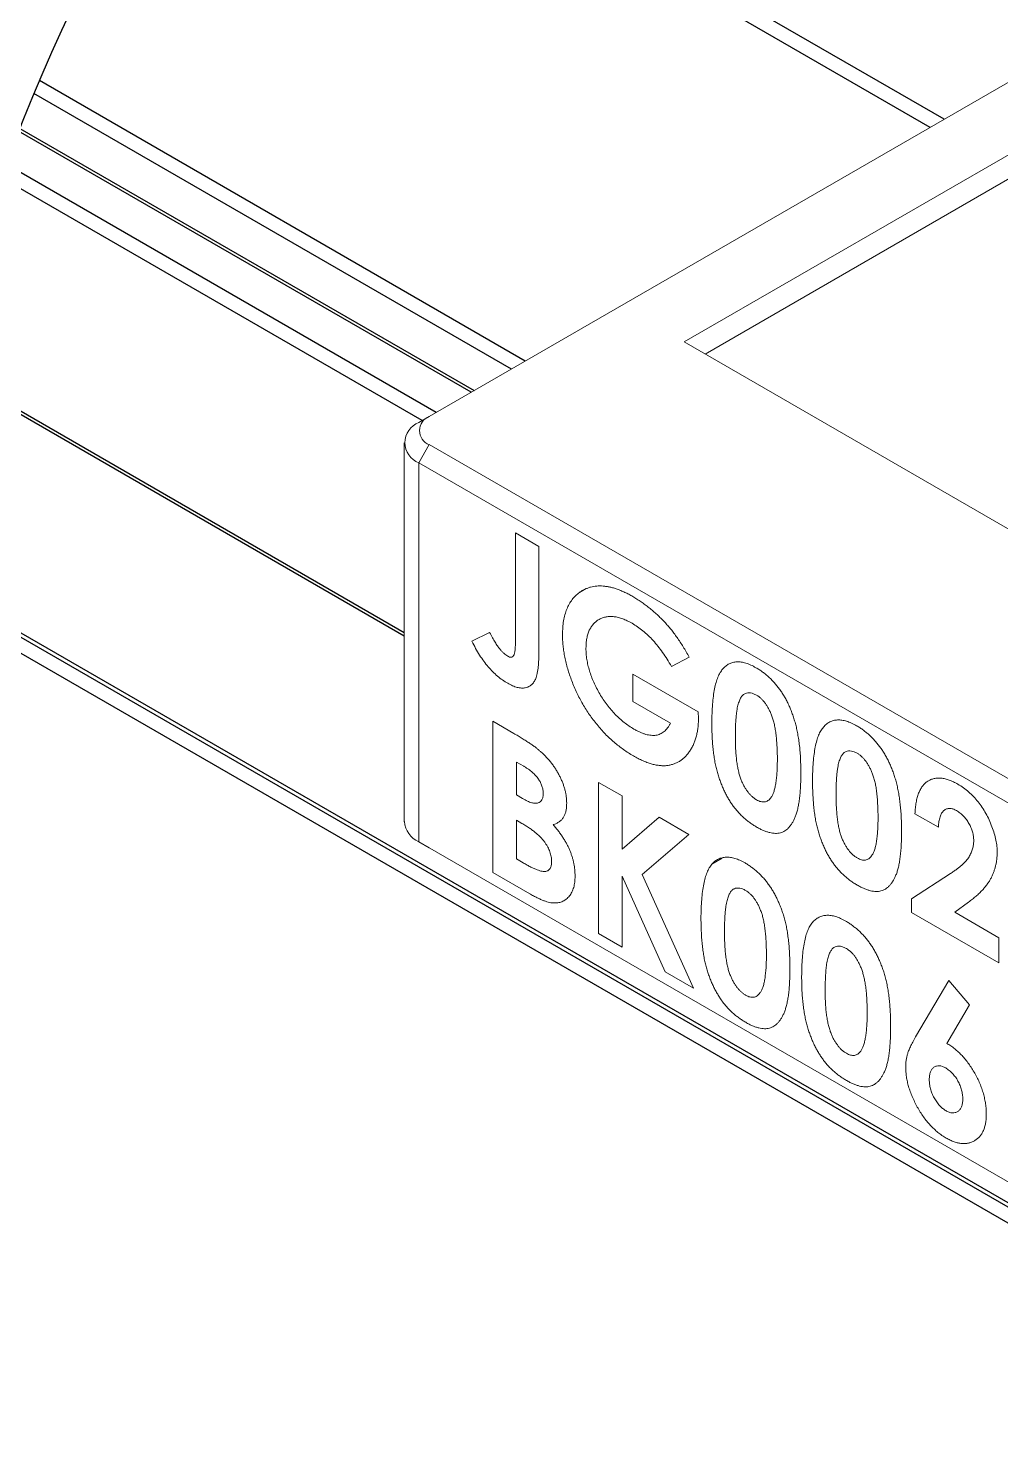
# Model space of a CAD drawing. Extents: x -0.1 to 11.3, y -13.9 to 0.
# Drawn here: x 0.984 to 1.969, y -3.59 to -2.172 of the extents above; entities that cross this region are included whole.
import ezdxf

# ---------------------------------------------------------------- set-up
doc = ezdxf.new("R2010")
doc.units = 0
doc.header["$LTSCALE"] = 0.5
doc.header["$MEASUREMENT"] = 0
doc.layers.add('Dimension', color=10, linetype='CONTINUOUS')
doc.layers.add('Housing', color=150, linetype='CONTINUOUS')
doc.layers.add('Jig', color=41, linetype='CONTINUOUS', lineweight=13)

msp = doc.modelspace()

# ---------------------------------------------------------------- linework, layer by layer
at = {"layer": 'Dimension', "transparency": 16777216}
msp.add_open_spline([(2.8616, -0.3576), (0.691, -1.8341), (0.878, -3.2518), (1.065, -4.6696), (0.4687, -5.2892), (0.4373, -5.3219), (0.4039, -5.3545), (0.3687, -5.3873), (0.2889, -5.4614), (0.1995, -5.5356), (0.1005, -5.6099)], degree=3, knots=[0, 0, 0, 0, 1, 1.766137, 1.766137, 1.766137, 1.806549, 1.806549, 1.806549, 1.898148, 1.898148, 1.898148, 1.898148], dxfattribs=at)
at = {"layer": 'Housing', "linetype": 'Continuous', "lineweight": 25, "transparency": 16777216}
for p, q in [((1.9117, -2.264), (1.2008, -1.8537)), ((1.8975, -2.2722), (1.1928, -1.8654)), ((1.4874, -2.5088), (0.9953, -2.2248)), ((1.4733, -2.517), (0.9897, -2.2379)), ((1.4326, -2.5405), (0.9743, -2.276)), ((0.9754, -2.2733), (1.4355, -2.5388)), ((1.3972, -2.5609), (0.9616, -2.3095)), ((1.3831, -2.5691), (0.9567, -2.323)), ((1.3649, -2.7874), (0.8995, -2.5188)), ((1.3649, -2.784), (0.9002, -2.5158)), ((2.2971, -3.5466), (0.8665, -2.7209)), ((2.2935, -3.5486), (0.8661, -2.7248)), ((2.2864, -3.5608), (0.8647, -2.7403))]:
    msp.add_line(p, q, dxfattribs=at)
at = {"layer": 'Jig', "linetype": 'Continuous', "transparency": 16777216}
for p, q in [((1.3902, -2.565), (3.6529, -1.259)), ((3.5221, -1.408), (1.6483, -2.4895)), ((1.6695, -2.5017), (3.5221, -1.4325)), ((1.6483, -2.4895), (2.4597, -2.9578)), ((1.3796, -2.5711), (1.3902, -2.565)), ((1.3649, -2.9753), (1.3649, -2.5915)), ((1.3902, -2.5935), (1.3796, -2.6119)), ((2.2405, -3.0843), (1.3902, -2.5935)), ((1.3796, -2.6119), (2.2299, -3.1027)), ((1.3796, -2.9957), (1.3796, -2.6119)), ((2.2299, -3.4865), (1.3796, -2.9957)), ((1.3796, -2.9957), (1.3902, -3.0019))]:
    msp.add_line(p, q, dxfattribs=at)
at = {"layer": 'Jig', "transparency": 16777216}
for p, q in [((1.4775, -2.6827), (1.5013, -2.6965)), ((1.4775, -2.7908), (1.4775, -2.6827)), ((1.5013, -2.6965), (1.5013, -2.7981)), ((1.549, -2.7393), (1.5425, -2.7431)), ((1.4333, -2.7926), (1.4513, -2.7837)), ((1.6534, -2.8086), (1.6354, -2.8181)), ((1.5965, -2.826), (1.6626, -2.8642)), ((1.5965, -2.8535), (1.5965, -2.826)), ((1.6346, -2.8754), (1.5965, -2.8535)), ((1.6626, -2.8642), (1.6628, -2.8708)), ((1.4546, -2.8736), (1.4758, -2.8859)), ((1.4546, -3.0268), (1.4546, -2.8736)), ((1.4784, -2.9149), (1.4784, -2.9482)), ((1.4858, -2.9192), (1.4784, -2.9149)), ((1.5617, -2.9355), (1.5855, -2.9492)), ((1.5617, -3.0886), (1.5617, -2.9355)), ((1.4784, -2.9482), (1.4847, -2.9519)), ((1.5855, -2.9492), (1.5855, -3.0031)), ((1.4784, -2.9738), (1.4784, -3.013)), ((1.4841, -2.977), (1.4784, -2.9738)), ((1.5855, -3.0031), (1.6231, -2.9709)), ((1.6231, -2.9709), (1.6531, -2.9882)), ((1.9059, -2.981), (1.8821, -2.9673)), ((1.6531, -2.9882), (1.6059, -3.0287)), ((1.4784, -3.013), (1.4852, -3.017)), ((1.6869, -3.0123), (1.6762, -3.0185)), ((1.4919, -3.0483), (1.4546, -3.0268)), ((1.5855, -3.0305), (1.5855, -3.1023)), ((1.629, -3.1275), (1.5855, -3.0305)), ((1.6059, -3.0287), (1.6577, -3.144)), ((1.8787, -3.0534), (1.9179, -3.0279)), ((1.8787, -3.0674), (1.8787, -3.0534)), ((1.9363, -3.0568), (1.9224, -3.0671)), ((1.9671, -3.1184), (1.8787, -3.0674)), ((1.9224, -3.0671), (1.9671, -3.0929)), ((1.5855, -3.1023), (1.5617, -3.0886)), ((1.9671, -3.0929), (1.9671, -3.1184)), ((1.6577, -3.144), (1.629, -3.1275)), ((1.8827, -3.1933), (1.9164, -3.1363)), ((1.9164, -3.1363), (1.9374, -3.1607)), ((1.9374, -3.1607), (1.9143, -3.1999))]:
    msp.add_line(p, q, dxfattribs=at)
at = {"layer": 'Jig', "linetype": 'Continuous', "transparency": 16777216}
for centre, radius, start, end in [((1.3956, -2.5793), 0.0153, 110.7714, 249.2286), ((1.3873, -2.5915), 0.0218, 110.7714, 249.2286), ((1.39, -2.9728), 0.0251, 185.699, 245.6346)]:
    msp.add_arc(centre, radius, start, end, dxfattribs=at)
at = {"layer": 'Jig', "transparency": 16777216}
for points, knots in [([(1.5425, -2.7431), (1.5434, -2.7425), (1.5451, -2.7413), (1.5478, -2.7399), (1.5507, -2.7387), (1.5536, -2.7377), (1.5566, -2.7371), (1.5597, -2.7367), (1.5629, -2.7365), (1.5662, -2.7367), (1.5697, -2.7371), (1.5732, -2.7377), (1.5768, -2.7386), (1.5805, -2.7399), (1.5843, -2.7413), (1.5882, -2.7431), (1.5922, -2.745), (1.5949, -2.7465), (1.5962, -2.7473)], [0, 0, 0, 0, 0.063787, 0.126616, 0.188343, 0.249479, 0.309864, 0.370656, 0.430675, 0.491278, 0.551874, 0.613065, 0.675167, 0.737705, 0.801473, 0.866116, 0.93226, 1, 1, 1, 1]), ([(1.5251, -2.786), (1.5252, -2.7835), (1.5253, -2.7786), (1.5261, -2.7719), (1.5275, -2.7656), (1.5294, -2.76), (1.5318, -2.7549), (1.5348, -2.7503), (1.5384, -2.7463), (1.5411, -2.7442), (1.5425, -2.7431)], [0, 0, 0, 0, 0.129256, 0.255242, 0.378902, 0.501424, 0.623259, 0.746437, 0.87137, 1, 1, 1, 1]), ([(1.5962, -2.7473), (1.5976, -2.7482), (1.6005, -2.7498), (1.6047, -2.7526), (1.6089, -2.7556), (1.6129, -2.7587), (1.617, -2.7621), (1.6209, -2.7656), (1.6248, -2.7693), (1.6273, -2.7719), (1.6286, -2.7732)], [0, 0, 0, 0, 0.1289757, 0.2566143, 0.3823749, 0.5074502, 0.6312318, 0.7542207, 0.8773008, 1, 1, 1, 1]), ([(1.5956, -2.7744), (1.5939, -2.7735), (1.5907, -2.7718), (1.5861, -2.7698), (1.5816, -2.7684), (1.5773, -2.7676), (1.5732, -2.7674), (1.5694, -2.7678), (1.5657, -2.7688), (1.5623, -2.7703), (1.5591, -2.7724), (1.5564, -2.775), (1.5541, -2.778), (1.5522, -2.7814), (1.5507, -2.7853), (1.5497, -2.7897), (1.549, -2.7945), (1.549, -2.7979), (1.5489, -2.7997)], [0, 0, 0, 0, 0.067188, 0.131929, 0.195189, 0.257128, 0.318843, 0.380493, 0.443219, 0.507125, 0.570712, 0.632482, 0.693253, 0.753131, 0.813458, 0.873863, 0.93611, 1, 1, 1, 1]), ([(1.6354, -2.8181), (1.634, -2.8156), (1.6312, -2.8108), (1.6266, -2.8039), (1.6219, -2.7976), (1.617, -2.7919), (1.6119, -2.7866), (1.6066, -2.7819), (1.6011, -2.7778), (1.5974, -2.7756), (1.5956, -2.7744)], [0, 0, 0, 0, 0.134447, 0.263807, 0.389241, 0.511496, 0.632427, 0.753439, 0.87526, 1, 1, 1, 1]), ([(1.6286, -2.7732), (1.6296, -2.7744), (1.6318, -2.7767), (1.6349, -2.7805), (1.6381, -2.7845), (1.6412, -2.7888), (1.6443, -2.7934), (1.6474, -2.7982), (1.6504, -2.8033), (1.6524, -2.8068), (1.6534, -2.8086)], [0, 0, 0, 0, 0.111799, 0.227396, 0.345657, 0.4674, 0.594208, 0.724678, 0.859647, 1, 1, 1, 1]), ([(1.4696, -2.8352), (1.4678, -2.8341), (1.4644, -2.832), (1.4593, -2.828), (1.4544, -2.8235), (1.4498, -2.8184), (1.4453, -2.8128), (1.4411, -2.8066), (1.437, -2.7998), (1.4346, -2.795), (1.4333, -2.7926)], [0, 0, 0, 0, 0.123873, 0.244326, 0.363092, 0.482806, 0.604691, 0.731012, 0.862034, 1, 1, 1, 1]), ([(1.4513, -2.7837), (1.4523, -2.7855), (1.454, -2.7888), (1.4567, -2.7934), (1.4591, -2.7972), (1.4614, -2.8002), (1.4635, -2.8027), (1.4655, -2.8048), (1.4676, -2.8064), (1.4689, -2.8073), (1.4696, -2.8077)], [0, 0, 0, 0, 0.1911887, 0.3577655, 0.4995861, 0.6180447, 0.7217955, 0.8192722, 0.9116723, 1, 1, 1, 1]), ([(1.4696, -2.8077), (1.4702, -2.808), (1.4714, -2.8087), (1.4731, -2.8088), (1.4745, -2.8084), (1.4755, -2.8074), (1.4761, -2.8063), (1.4764, -2.805), (1.4768, -2.8035), (1.4771, -2.8016), (1.4773, -2.7994), (1.4774, -2.7968), (1.4775, -2.7939), (1.4775, -2.7918), (1.4775, -2.7908)], [0, 0, 0, 0, 0.083661, 0.160852, 0.236744, 0.319648, 0.367326, 0.42621, 0.493524, 0.573025, 0.662506, 0.764543, 0.875878, 1, 1, 1, 1]), ([(1.5969, -2.9087), (1.5952, -2.9077), (1.5918, -2.9057), (1.5869, -2.9023), (1.5821, -2.8987), (1.5774, -2.8949), (1.5728, -2.8908), (1.5684, -2.8865), (1.5642, -2.8819), (1.5601, -2.8771), (1.5561, -2.8721), (1.5524, -2.867), (1.5489, -2.8616), (1.5456, -2.8562), (1.5425, -2.8505), (1.5396, -2.8448), (1.5369, -2.8388), (1.5345, -2.8328), (1.5323, -2.8267), (1.5304, -2.8206), (1.5287, -2.8146), (1.5274, -2.8088), (1.5264, -2.8029), (1.5256, -2.7972), (1.5252, -2.7915), (1.5252, -2.7878), (1.5251, -2.786)], [0, 0, 0, 0, 0.045173, 0.089546, 0.132813, 0.175102, 0.21703, 0.25838, 0.299576, 0.340708, 0.381538, 0.421942, 0.462115, 0.502433, 0.542752, 0.583407, 0.624663, 0.666792, 0.708988, 0.750686, 0.792055, 0.833203, 0.874439, 0.915873, 0.957656, 1, 1, 1, 1]), ([(1.5013, -2.7981), (1.5013, -2.8001), (1.5013, -2.8038), (1.5011, -2.8091), (1.5009, -2.8139), (1.5006, -2.8182), (1.5001, -2.8219), (1.4995, -2.8252), (1.4989, -2.828), (1.4979, -2.8309), (1.4963, -2.8339), (1.4939, -2.8367), (1.4909, -2.8387), (1.4875, -2.8399), (1.4835, -2.8401), (1.4792, -2.8395), (1.4745, -2.8378), (1.4712, -2.8361), (1.4696, -2.8352)], [0, 0, 0, 0, 0.076405, 0.147218, 0.212059, 0.270999, 0.324171, 0.37197, 0.414105, 0.450981, 0.518077, 0.58332, 0.648756, 0.71545, 0.783135, 0.852085, 0.923848, 1, 1, 1, 1]), ([(1.5489, -2.7997), (1.5489, -2.8016), (1.549, -2.8052), (1.5497, -2.811), (1.5508, -2.8167), (1.5524, -2.8225), (1.5543, -2.8283), (1.5567, -2.8342), (1.5596, -2.8401), (1.5628, -2.846), (1.5664, -2.8517), (1.5702, -2.857), (1.5742, -2.8621), (1.5785, -2.8667), (1.5829, -2.871), (1.5875, -2.8749), (1.5924, -2.8784), (1.5957, -2.8804), (1.5974, -2.8815)], [0, 0, 0, 0, 0.063879, 0.125851, 0.186472, 0.246476, 0.306258, 0.366951, 0.428861, 0.492569, 0.556606, 0.619087, 0.681049, 0.742785, 0.804896, 0.867849, 0.932933, 1, 1, 1, 1]), ([(1.6764, -2.8756), (1.6764, -2.8722), (1.6765, -2.8657), (1.677, -2.8565), (1.6778, -2.8482), (1.679, -2.8409), (1.6805, -2.8344), (1.6824, -2.829), (1.6846, -2.8243), (1.6864, -2.8219), (1.6873, -2.8207)], [0, 0, 0, 0, 0.161071, 0.310789, 0.449904, 0.578376, 0.696617, 0.805987, 0.906562, 1, 1, 1, 1]), ([(1.6873, -2.8207), (1.6883, -2.8196), (1.6903, -2.8176), (1.6938, -2.8153), (1.6976, -2.8139), (1.7017, -2.8133), (1.7061, -2.8135), (1.7108, -2.8146), (1.7159, -2.8166), (1.7193, -2.8184), (1.721, -2.8194)], [0, 0, 0, 0, 0.132314, 0.2587, 0.380912, 0.500535, 0.620923, 0.742376, 0.868281, 1, 1, 1, 1]), ([(1.721, -2.8194), (1.7222, -2.82), (1.7245, -2.8214), (1.7278, -2.8237), (1.731, -2.8262), (1.7341, -2.8289), (1.7371, -2.8318), (1.7399, -2.8348), (1.7427, -2.8381), (1.7453, -2.8415), (1.7478, -2.8452), (1.7501, -2.849), (1.7523, -2.853), (1.7543, -2.8572), (1.7562, -2.8616), (1.7579, -2.8661), (1.7595, -2.8709), (1.761, -2.8759), (1.7623, -2.8811), (1.7634, -2.8866), (1.7644, -2.8924), (1.7652, -2.8986), (1.7658, -2.905), (1.7662, -2.9118), (1.7664, -2.9189), (1.7665, -2.9237), (1.7665, -2.9261)], [0, 0, 0, 0, 0.036635, 0.072034, 0.106626, 0.140306, 0.173619, 0.206426, 0.239067, 0.271883, 0.30484, 0.338529, 0.372616, 0.407548, 0.443719, 0.481312, 0.520113, 0.560913, 0.604025, 0.650075, 0.699572, 0.752363, 0.808789, 0.868954, 0.932675, 1, 1, 1, 1]), ([(1.7216, -2.8472), (1.7206, -2.8466), (1.7185, -2.8456), (1.7156, -2.8448), (1.7128, -2.8447), (1.7107, -2.8452), (1.7091, -2.846), (1.708, -2.8469), (1.7069, -2.8479), (1.7059, -2.8494), (1.705, -2.851), (1.7042, -2.8528), (1.7035, -2.855), (1.7028, -2.8574), (1.7021, -2.8601), (1.7016, -2.8632), (1.7012, -2.8667), (1.7008, -2.8705), (1.7005, -2.8747), (1.7003, -2.8793), (1.7002, -2.8844), (1.7002, -2.8878), (1.7002, -2.8896)], [0, 0, 0, 0, 0.053834, 0.105543, 0.158054, 0.211987, 0.240207, 0.269794, 0.301343, 0.334608, 0.370284, 0.408089, 0.448681, 0.492069, 0.538664, 0.590371, 0.646388, 0.707195, 0.772947, 0.843643, 0.919308, 1, 1, 1, 1]), ([(1.7427, -2.9124), (1.7427, -2.91), (1.7427, -2.9053), (1.7424, -2.8985), (1.7419, -2.8921), (1.7413, -2.8863), (1.7405, -2.8809), (1.7395, -2.876), (1.7383, -2.8715), (1.7369, -2.8675), (1.7354, -2.8639), (1.7337, -2.8606), (1.732, -2.8576), (1.7301, -2.8549), (1.7282, -2.8525), (1.7261, -2.8504), (1.7239, -2.8486), (1.7224, -2.8476), (1.7216, -2.8472)], [0, 0, 0, 0, 0.112115, 0.215802, 0.310203, 0.395993, 0.47341, 0.542778, 0.604548, 0.659357, 0.708764, 0.755356, 0.798687, 0.840017, 0.880203, 0.919733, 0.959049, 1, 1, 1, 1]), ([(1.6628, -2.8708), (1.6628, -2.8725), (1.6627, -2.8758), (1.6623, -2.8805), (1.6616, -2.885), (1.6606, -2.8893), (1.6593, -2.8934), (1.6578, -2.8972), (1.6559, -2.9008), (1.6538, -2.9042), (1.6515, -2.9072), (1.649, -2.9099), (1.6464, -2.9123), (1.6435, -2.9143), (1.6405, -2.9159), (1.6373, -2.9171), (1.634, -2.918), (1.6305, -2.9186), (1.6268, -2.9187), (1.623, -2.9184), (1.619, -2.9178), (1.6149, -2.9167), (1.6106, -2.9153), (1.6062, -2.9135), (1.6016, -2.9113), (1.5985, -2.9096), (1.5969, -2.9087)], [0, 0, 0, 0, 0.041954, 0.083833, 0.125322, 0.166815, 0.208475, 0.250643, 0.293094, 0.336442, 0.379594, 0.421656, 0.462988, 0.503718, 0.543863, 0.583608, 0.623143, 0.663013, 0.702932, 0.742888, 0.783652, 0.824851, 0.866926, 0.910066, 0.954212, 1, 1, 1, 1]), ([(1.5974, -2.8815), (1.5984, -2.8821), (1.6006, -2.8833), (1.6037, -2.8847), (1.6067, -2.886), (1.6096, -2.8869), (1.6123, -2.8875), (1.615, -2.8879), (1.6175, -2.888), (1.6198, -2.8878), (1.6221, -2.8873), (1.6242, -2.8865), (1.6262, -2.8854), (1.6281, -2.884), (1.6299, -2.8823), (1.6316, -2.8803), (1.6332, -2.878), (1.6341, -2.8763), (1.6346, -2.8754)], [0, 0, 0, 0, 0.069349, 0.136147, 0.200555, 0.262794, 0.323422, 0.382464, 0.440964, 0.498292, 0.555828, 0.614284, 0.673681, 0.734765, 0.797555, 0.862276, 0.929671, 1, 1, 1, 1]), ([(1.7217, -2.9807), (1.7205, -2.98), (1.7182, -2.9786), (1.7148, -2.9763), (1.7116, -2.9738), (1.7084, -2.9711), (1.7055, -2.9682), (1.7026, -2.9652), (1.6999, -2.962), (1.6974, -2.9587), (1.695, -2.9552), (1.6927, -2.9514), (1.6906, -2.9475), (1.6886, -2.9434), (1.6867, -2.9392), (1.685, -2.9348), (1.6834, -2.9301), (1.6819, -2.9253), (1.6806, -2.9202), (1.6795, -2.9148), (1.6785, -2.909), (1.6778, -2.903), (1.6771, -2.8966), (1.6767, -2.8898), (1.6764, -2.8828), (1.6764, -2.878), (1.6764, -2.8756)], [0, 0, 0, 0, 0.0382173, 0.0748672, 0.1101581, 0.1444539, 0.1780797, 0.2111708, 0.2436871, 0.2758717, 0.3083755, 0.3412633, 0.3751503, 0.4096553, 0.4451574, 0.4820735, 0.5205758, 0.5605537, 0.6031076, 0.6486887, 0.6979477, 0.7507678, 0.8073094, 0.8676556, 0.9318612, 1, 1, 1, 1]), ([(1.7784, -2.9344), (1.7784, -2.9311), (1.7784, -2.9245), (1.779, -2.9154), (1.7798, -2.9071), (1.781, -2.8998), (1.7825, -2.8933), (1.7844, -2.8878), (1.7865, -2.8832), (1.7884, -2.8807), (1.7893, -2.8796)], [0, 0, 0, 0, 0.161071, 0.310789, 0.449904, 0.578376, 0.696617, 0.805987, 0.906562, 1, 1, 1, 1]), ([(1.7893, -2.8796), (1.7903, -2.8785), (1.7923, -2.8764), (1.7958, -2.8742), (1.7996, -2.8727), (1.8037, -2.8722), (1.8081, -2.8724), (1.8128, -2.8735), (1.8178, -2.8754), (1.8213, -2.8773), (1.823, -2.8782)], [0, 0, 0, 0, 0.132314, 0.2587, 0.380912, 0.500535, 0.620923, 0.742376, 0.868281, 1, 1, 1, 1]), ([(1.823, -2.8782), (1.8242, -2.8789), (1.8264, -2.8802), (1.8298, -2.8826), (1.833, -2.8851), (1.8361, -2.8878), (1.8391, -2.8906), (1.8419, -2.8937), (1.8446, -2.897), (1.8472, -2.9004), (1.8497, -2.904), (1.8521, -2.9079), (1.8543, -2.9119), (1.8563, -2.9161), (1.8582, -2.9204), (1.8599, -2.925), (1.8615, -2.9298), (1.863, -2.9347), (1.8643, -2.94), (1.8654, -2.9455), (1.8663, -2.9513), (1.8671, -2.9574), (1.8677, -2.9639), (1.8682, -2.9707), (1.8684, -2.9778), (1.8685, -2.9825), (1.8685, -2.985)], [0, 0, 0, 0, 0.036635, 0.072034, 0.106626, 0.140306, 0.173619, 0.206426, 0.239067, 0.271883, 0.30484, 0.338529, 0.372616, 0.407548, 0.443719, 0.481312, 0.520113, 0.560913, 0.604025, 0.650075, 0.699572, 0.752363, 0.808789, 0.868954, 0.932675, 1, 1, 1, 1]), ([(1.4758, -2.8859), (1.4773, -2.8868), (1.4802, -2.8884), (1.4843, -2.891), (1.4882, -2.8934), (1.4917, -2.8957), (1.495, -2.898), (1.4979, -2.9001), (1.5005, -2.9022), (1.5021, -2.9036), (1.5029, -2.9042)], [0, 0, 0, 0, 0.163996, 0.317329, 0.45806, 0.589158, 0.707952, 0.816322, 0.913585, 1, 1, 1, 1]), ([(1.7002, -2.8896), (1.7002, -2.892), (1.7003, -2.8965), (1.7005, -2.903), (1.701, -2.9092), (1.7016, -2.9148), (1.7025, -2.9201), (1.7034, -2.9248), (1.7047, -2.9292), (1.7061, -2.9331), (1.7076, -2.9366), (1.7093, -2.9398), (1.7111, -2.9428), (1.7129, -2.9454), (1.715, -2.9478), (1.7171, -2.9499), (1.7193, -2.9517), (1.7209, -2.9527), (1.7216, -2.9532)], [0, 0, 0, 0, 0.110734, 0.212341, 0.305502, 0.389835, 0.46669, 0.535262, 0.596763, 0.651066, 0.701036, 0.74786, 0.791833, 0.834284, 0.875334, 0.916035, 0.957652, 1, 1, 1, 1]), ([(1.5029, -2.9042), (1.5039, -2.9051), (1.5058, -2.9069), (1.5086, -2.9098), (1.5113, -2.9127), (1.5138, -2.9157), (1.5161, -2.9189), (1.5183, -2.9222), (1.5204, -2.9256), (1.5222, -2.9291), (1.5239, -2.9326), (1.5254, -2.9361), (1.5266, -2.9396), (1.5276, -2.9431), (1.5284, -2.9465), (1.529, -2.95), (1.5293, -2.9534), (1.5293, -2.9556), (1.5294, -2.9567)], [0, 0, 0, 0, 0.0687498, 0.1349091, 0.1997211, 0.2629737, 0.325357, 0.3873361, 0.4494075, 0.5111175, 0.5724726, 0.6330772, 0.692861, 0.7525607, 0.8127376, 0.8734793, 0.9357765, 1, 1, 1, 1]), ([(1.8236, -2.906), (1.8226, -2.9055), (1.8205, -2.9044), (1.8176, -2.9037), (1.8148, -2.9035), (1.8126, -2.9041), (1.8111, -2.9048), (1.8099, -2.9057), (1.8089, -2.9068), (1.8079, -2.9082), (1.807, -2.9098), (1.8062, -2.9117), (1.8054, -2.9139), (1.8047, -2.9162), (1.8041, -2.919), (1.8036, -2.9221), (1.8031, -2.9255), (1.8028, -2.9294), (1.8025, -2.9336), (1.8023, -2.9382), (1.8022, -2.9432), (1.8022, -2.9467), (1.8022, -2.9485)], [0, 0, 0, 0, 0.053834, 0.105543, 0.158054, 0.211987, 0.240207, 0.269794, 0.301343, 0.334608, 0.370284, 0.408089, 0.448681, 0.492069, 0.538664, 0.590371, 0.646388, 0.707195, 0.772947, 0.843643, 0.919308, 1, 1, 1, 1]), ([(1.8447, -2.9713), (1.8447, -2.9688), (1.8446, -2.9642), (1.8443, -2.9573), (1.8439, -2.951), (1.8433, -2.9451), (1.8425, -2.9397), (1.8415, -2.9348), (1.8403, -2.9304), (1.8389, -2.9264), (1.8374, -2.9228), (1.8357, -2.9195), (1.834, -2.9165), (1.8321, -2.9138), (1.8302, -2.9114), (1.8281, -2.9093), (1.8259, -2.9074), (1.8244, -2.9065), (1.8236, -2.906)], [0, 0, 0, 0, 0.112115, 0.215802, 0.310203, 0.395993, 0.47341, 0.542778, 0.604548, 0.659357, 0.708764, 0.755356, 0.798687, 0.840017, 0.880203, 0.919733, 0.959049, 1, 1, 1, 1]), ([(1.5056, -2.9467), (1.5055, -2.9455), (1.5054, -2.9431), (1.5044, -2.9393), (1.5029, -2.9356), (1.5011, -2.9326), (1.4994, -2.9303), (1.4979, -2.9286), (1.4963, -2.9268), (1.4945, -2.9252), (1.4926, -2.9236), (1.4905, -2.9221), (1.4882, -2.9206), (1.4866, -2.9196), (1.4858, -2.9192)], [0, 0, 0, 0, 0.112332, 0.217189, 0.320776, 0.429446, 0.48689, 0.547348, 0.610552, 0.67854, 0.751006, 0.828563, 0.911494, 1, 1, 1, 1]), ([(1.7362, -2.951), (1.7367, -2.9502), (1.7378, -2.9485), (1.7391, -2.9452), (1.7402, -2.9413), (1.7412, -2.9368), (1.7418, -2.9316), (1.7424, -2.9258), (1.7426, -2.9194), (1.7427, -2.9148), (1.7427, -2.9124)], [0, 0, 0, 0, 0.088871, 0.186355, 0.294078, 0.412237, 0.541778, 0.682703, 0.835096, 1, 1, 1, 1]), ([(1.7665, -2.9261), (1.7665, -2.9286), (1.7664, -2.9334), (1.7662, -2.9402), (1.7657, -2.9465), (1.7651, -2.9524), (1.7643, -2.9576), (1.7634, -2.9624), (1.7623, -2.9667), (1.7609, -2.9704), (1.7595, -2.9736), (1.7579, -2.9765), (1.7561, -2.9791), (1.7543, -2.9813), (1.7524, -2.9832), (1.7503, -2.9847), (1.7481, -2.9858), (1.7458, -2.9867), (1.7433, -2.9871), (1.7407, -2.9872), (1.7379, -2.987), (1.735, -2.9864), (1.7319, -2.9855), (1.7286, -2.9843), (1.7252, -2.9827), (1.7229, -2.9814), (1.7217, -2.9807)], [0, 0, 0, 0, 0.068491, 0.133077, 0.193829, 0.251083, 0.304401, 0.354408, 0.401295, 0.444701, 0.485692, 0.524676, 0.562307, 0.597947, 0.632474, 0.665752, 0.697985, 0.729586, 0.760825, 0.792355, 0.824313, 0.857156, 0.890927, 0.92596, 0.962061, 1, 1, 1, 1]), ([(1.8237, -3.0396), (1.8225, -3.0389), (1.8202, -3.0375), (1.8168, -3.0352), (1.8135, -3.0326), (1.8104, -3.03), (1.8074, -3.0271), (1.8046, -3.0241), (1.8019, -3.0209), (1.7994, -3.0176), (1.797, -3.014), (1.7947, -3.0103), (1.7925, -3.0064), (1.7906, -3.0023), (1.7887, -2.9981), (1.787, -2.9936), (1.7854, -2.989), (1.7839, -2.9841), (1.7826, -2.979), (1.7814, -2.9736), (1.7805, -2.9679), (1.7797, -2.9618), (1.7791, -2.9554), (1.7787, -2.9487), (1.7784, -2.9416), (1.7784, -2.9369), (1.7784, -2.9344)], [0, 0, 0, 0, 0.038217, 0.074867, 0.110158, 0.144454, 0.17808, 0.211171, 0.243687, 0.275872, 0.308376, 0.341263, 0.37515, 0.409655, 0.445157, 0.482073, 0.520576, 0.560554, 0.603108, 0.648689, 0.697948, 0.750768, 0.807309, 0.867656, 0.931861, 1, 1, 1, 1]), ([(1.8821, -2.9673), (1.8822, -2.9652), (1.8824, -2.9613), (1.8832, -2.9558), (1.8842, -2.9509), (1.8857, -2.9465), (1.8875, -2.9426), (1.8896, -2.9393), (1.8921, -2.9365), (1.8949, -2.9343), (1.898, -2.9327), (1.9013, -2.9315), (1.9048, -2.9311), (1.9086, -2.9312), (1.9125, -2.9318), (1.9167, -2.9331), (1.9211, -2.9349), (1.924, -2.9365), (1.9256, -2.9374)], [0, 0, 0, 0, 0.07494, 0.146428, 0.214753, 0.280422, 0.343604, 0.405543, 0.466199, 0.526538, 0.585902, 0.64409, 0.701613, 0.758754, 0.816629, 0.875655, 0.936624, 1, 1, 1, 1]), ([(1.4847, -2.9519), (1.4856, -2.9524), (1.4872, -2.9533), (1.4896, -2.9545), (1.4918, -2.9554), (1.4939, -2.9561), (1.4958, -2.9565), (1.4975, -2.9567), (1.499, -2.9567), (1.5008, -2.9563), (1.5027, -2.9553), (1.5044, -2.9532), (1.5054, -2.9503), (1.5055, -2.9479), (1.5056, -2.9467)], [0, 0, 0, 0, 0.088776, 0.171377, 0.248114, 0.321161, 0.388033, 0.452091, 0.512268, 0.568866, 0.676936, 0.781012, 0.886918, 1, 1, 1, 1]), ([(1.8022, -2.9485), (1.8022, -2.9508), (1.8023, -2.9553), (1.8025, -2.9619), (1.803, -2.968), (1.8036, -2.9737), (1.8044, -2.9789), (1.8054, -2.9837), (1.8066, -2.988), (1.808, -2.9919), (1.8096, -2.9955), (1.8113, -2.9987), (1.813, -3.0016), (1.8149, -3.0043), (1.8169, -3.0067), (1.8191, -3.0088), (1.8213, -3.0106), (1.8228, -3.0116), (1.8236, -3.012)], [0, 0, 0, 0, 0.110734, 0.212341, 0.305502, 0.389835, 0.46669, 0.535262, 0.596763, 0.651066, 0.701036, 0.74786, 0.791833, 0.834284, 0.875334, 0.916035, 0.957652, 1, 1, 1, 1]), ([(1.9256, -2.9374), (1.9274, -2.9385), (1.9311, -2.9408), (1.9364, -2.945), (1.9414, -2.9497), (1.946, -2.955), (1.9502, -2.9608), (1.954, -2.9669), (1.9573, -2.9736), (1.9601, -2.9804), (1.9625, -2.9873), (1.9641, -2.994), (1.9652, -3.0004), (1.9653, -3.0043), (1.9654, -3.0063)], [0, 0, 0, 0, 0.089615, 0.174949, 0.257548, 0.338901, 0.420053, 0.501401, 0.584252, 0.67037, 0.756473, 0.839207, 0.92012, 1, 1, 1, 1]), ([(1.5294, -2.9567), (1.5293, -2.9582), (1.5292, -2.9609), (1.5287, -2.9647), (1.5276, -2.968), (1.5262, -2.971), (1.5243, -2.9735), (1.5219, -2.9755), (1.519, -2.9772), (1.5168, -2.9779), (1.5156, -2.9783)], [0, 0, 0, 0, 0.12327, 0.242641, 0.359427, 0.47555, 0.593898, 0.720202, 0.854465, 1, 1, 1, 1]), ([(1.7216, -2.9532), (1.7224, -2.9536), (1.7238, -2.9544), (1.726, -2.9551), (1.728, -2.9554), (1.7299, -2.9553), (1.7316, -2.9549), (1.7333, -2.954), (1.7348, -2.9527), (1.7357, -2.9516), (1.7362, -2.951)], [0, 0, 0, 0, 0.124035, 0.242846, 0.360342, 0.479042, 0.599334, 0.725488, 0.858549, 1, 1, 1, 1]), ([(1.9242, -2.9641), (1.9236, -2.9638), (1.9223, -2.9631), (1.9205, -2.9624), (1.9188, -2.962), (1.9171, -2.9618), (1.9156, -2.962), (1.9141, -2.9624), (1.9127, -2.9631), (1.9113, -2.964), (1.9101, -2.9653), (1.909, -2.9667), (1.9081, -2.9685), (1.9074, -2.9705), (1.9068, -2.9728), (1.9063, -2.9753), (1.906, -2.978), (1.9059, -2.98), (1.9059, -2.981)], [0, 0, 0, 0, 0.056467, 0.111164, 0.164937, 0.218322, 0.272393, 0.327976, 0.385291, 0.444903, 0.506844, 0.569488, 0.634153, 0.700976, 0.770897, 0.843626, 0.91966, 1, 1, 1, 1]), ([(1.9416, -2.9945), (1.9415, -2.993), (1.9414, -2.9902), (1.9404, -2.9857), (1.9389, -2.9813), (1.9368, -2.977), (1.9342, -2.973), (1.9312, -2.9694), (1.9278, -2.9664), (1.9254, -2.9649), (1.9242, -2.9641)], [0, 0, 0, 0, 0.132755, 0.257234, 0.378601, 0.501406, 0.623942, 0.743642, 0.868121, 1, 1, 1, 1]), ([(1.5141, -3.0157), (1.514, -3.0149), (1.514, -3.0133), (1.5137, -3.0108), (1.5131, -3.0083), (1.5124, -3.0059), (1.5114, -3.0034), (1.5102, -3.0009), (1.5087, -2.9985), (1.5071, -2.996), (1.5052, -2.9936), (1.503, -2.9911), (1.5006, -2.9887), (1.4978, -2.9864), (1.4948, -2.984), (1.4915, -2.9816), (1.4878, -2.9793), (1.4853, -2.9778), (1.4841, -2.977)], [0, 0, 0, 0, 0.052826, 0.102892, 0.151698, 0.199578, 0.247224, 0.295723, 0.346254, 0.398507, 0.45429, 0.514042, 0.579093, 0.650037, 0.727451, 0.811452, 0.902476, 1, 1, 1, 1]), ([(1.5156, -2.9783), (1.5165, -2.9794), (1.5184, -2.9815), (1.521, -2.9848), (1.5234, -2.9881), (1.5256, -2.9914), (1.5276, -2.9946), (1.5295, -2.9979), (1.5311, -3.0011), (1.5325, -3.0043), (1.5338, -3.0076), (1.5349, -3.0108), (1.5358, -3.0141), (1.5366, -3.0174), (1.5372, -3.0206), (1.5375, -3.0239), (1.5378, -3.0272), (1.5379, -3.0294), (1.5379, -3.0305)], [0, 0, 0, 0, 0.072791, 0.142723, 0.209491, 0.274716, 0.336886, 0.397686, 0.457054, 0.515313, 0.572822, 0.630776, 0.689505, 0.748743, 0.809225, 0.870715, 0.934265, 1, 1, 1, 1]), ([(1.8381, -3.0099), (1.8387, -3.0091), (1.8398, -3.0074), (1.8411, -3.0041), (1.8422, -3.0002), (1.8431, -2.9957), (1.8438, -2.9905), (1.8443, -2.9847), (1.8446, -2.9782), (1.8447, -2.9736), (1.8447, -2.9713)], [0, 0, 0, 0, 0.088871, 0.186355, 0.294078, 0.412237, 0.541778, 0.682703, 0.835096, 1, 1, 1, 1]), ([(1.8685, -2.985), (1.8685, -2.9875), (1.8684, -2.9922), (1.8682, -2.9991), (1.8677, -3.0054), (1.8671, -3.0112), (1.8663, -3.0165), (1.8654, -3.0213), (1.8643, -3.0255), (1.8629, -3.0292), (1.8614, -3.0325), (1.8598, -3.0354), (1.8581, -3.038), (1.8563, -3.0402), (1.8543, -3.042), (1.8523, -3.0436), (1.85, -3.0447), (1.8477, -3.0455), (1.8453, -3.046), (1.8427, -3.0461), (1.8399, -3.0458), (1.837, -3.0453), (1.8339, -3.0443), (1.8306, -3.0431), (1.8272, -3.0415), (1.8249, -3.0402), (1.8237, -3.0396)], [0, 0, 0, 0, 0.068491, 0.133077, 0.193829, 0.251083, 0.304401, 0.354408, 0.401295, 0.444701, 0.485692, 0.524676, 0.562307, 0.597947, 0.632474, 0.665752, 0.697985, 0.729586, 0.760825, 0.792355, 0.824313, 0.857156, 0.890927, 0.92596, 0.962061, 1, 1, 1, 1]), ([(1.9179, -3.0279), (1.9191, -3.0271), (1.9213, -3.0256), (1.9244, -3.0235), (1.9272, -3.0213), (1.9297, -3.0191), (1.932, -3.017), (1.9339, -3.015), (1.9355, -3.0129), (1.9372, -3.0104), (1.9389, -3.0071), (1.9404, -3.003), (1.9414, -2.9989), (1.9415, -2.9959), (1.9416, -2.9945)], [0, 0, 0, 0, 0.1038439, 0.2011149, 0.2911157, 0.3743484, 0.4507074, 0.5200404, 0.5832583, 0.6395783, 0.7415365, 0.83506, 0.920873, 1, 1, 1, 1]), ([(1.9654, -3.0063), (1.9653, -3.0074), (1.9653, -3.0098), (1.965, -3.0131), (1.9645, -3.0165), (1.9638, -3.0197), (1.9629, -3.023), (1.9619, -3.0262), (1.9606, -3.0293), (1.9591, -3.0325), (1.9574, -3.0355), (1.9553, -3.0386), (1.9529, -3.0417), (1.9503, -3.0447), (1.9472, -3.0478), (1.9439, -3.0508), (1.9402, -3.0538), (1.9376, -3.0558), (1.9363, -3.0568)], [0, 0, 0, 0, 0.045518, 0.091616, 0.139247, 0.188242, 0.238673, 0.290664, 0.34484, 0.400432, 0.459144, 0.522551, 0.590101, 0.66226, 0.739681, 0.821575, 0.90833, 1, 1, 1, 1]), ([(1.4852, -3.017), (1.4866, -3.0177), (1.4892, -3.0192), (1.4929, -3.0212), (1.4963, -3.0228), (1.4994, -3.0241), (1.5021, -3.025), (1.5044, -3.0255), (1.5064, -3.0258), (1.5081, -3.0257), (1.5095, -3.0252), (1.5108, -3.0247), (1.5118, -3.0237), (1.5126, -3.0226), (1.5133, -3.0212), (1.5137, -3.0196), (1.514, -3.0178), (1.5141, -3.0164), (1.5141, -3.0157)], [0, 0, 0, 0, 0.109567, 0.210657, 0.302002, 0.385143, 0.459013, 0.524719, 0.583227, 0.634208, 0.681186, 0.726275, 0.770113, 0.81408, 0.857994, 0.903339, 0.950545, 1, 1, 1, 1]), ([(1.6653, -3.0734), (1.6654, -3.07), (1.6654, -3.0634), (1.666, -3.0543), (1.6668, -3.046), (1.668, -3.0387), (1.6695, -3.0322), (1.6714, -3.0268), (1.6735, -3.0221), (1.6754, -3.0197), (1.6762, -3.0185)], [0, 0, 0, 0, 0.161071, 0.310789, 0.449904, 0.578376, 0.696617, 0.805987, 0.906562, 1, 1, 1, 1]), ([(1.6762, -3.0185), (1.6773, -3.0174), (1.6793, -3.0153), (1.6828, -3.0131), (1.6866, -3.0117), (1.6907, -3.0111), (1.6951, -3.0113), (1.6998, -3.0124), (1.7048, -3.0143), (1.7082, -3.0162), (1.71, -3.0171)], [0, 0, 0, 0, 0.132314, 0.2587, 0.380912, 0.500535, 0.620923, 0.742376, 0.868281, 1, 1, 1, 1]), ([(1.71, -3.0171), (1.7111, -3.0178), (1.7134, -3.0192), (1.7167, -3.0215), (1.72, -3.024), (1.7231, -3.0267), (1.726, -3.0296), (1.7289, -3.0326), (1.7316, -3.0359), (1.7342, -3.0393), (1.7367, -3.043), (1.739, -3.0468), (1.7412, -3.0508), (1.7432, -3.055), (1.7451, -3.0594), (1.7469, -3.0639), (1.7485, -3.0687), (1.7499, -3.0737), (1.7513, -3.0789), (1.7524, -3.0844), (1.7533, -3.0902), (1.7541, -3.0964), (1.7547, -3.1028), (1.7551, -3.1096), (1.7554, -3.1167), (1.7554, -3.1215), (1.7554, -3.1239)], [0, 0, 0, 0, 0.036635, 0.072034, 0.106626, 0.140306, 0.173619, 0.206426, 0.239067, 0.271883, 0.30484, 0.338529, 0.372616, 0.407548, 0.443719, 0.481312, 0.520113, 0.560913, 0.604025, 0.650075, 0.699572, 0.752363, 0.808789, 0.868954, 0.932675, 1, 1, 1, 1]), ([(1.8236, -3.012), (1.8244, -3.0124), (1.8258, -3.0132), (1.8279, -3.014), (1.83, -3.0143), (1.8319, -3.0142), (1.8336, -3.0137), (1.8353, -3.0129), (1.8368, -3.0116), (1.8377, -3.0105), (1.8381, -3.0099)], [0, 0, 0, 0, 0.124035, 0.242846, 0.360342, 0.479042, 0.599334, 0.725488, 0.858549, 1, 1, 1, 1]), ([(1.5379, -3.0305), (1.5378, -3.0326), (1.5376, -3.0366), (1.5366, -3.042), (1.5347, -3.0467), (1.5322, -3.0507), (1.5291, -3.0538), (1.5255, -3.0561), (1.5216, -3.0574), (1.5179, -3.0577), (1.5147, -3.0576), (1.5121, -3.0571), (1.5092, -3.0564), (1.5062, -3.0553), (1.5029, -3.054), (1.4994, -3.0523), (1.4957, -3.0505), (1.4932, -3.049), (1.4919, -3.0483)], [0, 0, 0, 0, 0.080259, 0.158391, 0.236258, 0.315105, 0.393222, 0.468731, 0.542781, 0.617708, 0.656365, 0.69708, 0.740697, 0.786729, 0.835579, 0.88725, 0.941898, 1, 1, 1, 1]), ([(1.7106, -3.045), (1.7095, -3.0444), (1.7075, -3.0433), (1.7045, -3.0426), (1.7017, -3.0424), (1.6996, -3.043), (1.698, -3.0437), (1.6969, -3.0446), (1.6958, -3.0457), (1.6949, -3.0471), (1.694, -3.0488), (1.6931, -3.0506), (1.6924, -3.0528), (1.6917, -3.0552), (1.6911, -3.0579), (1.6906, -3.061), (1.6901, -3.0644), (1.6898, -3.0683), (1.6895, -3.0725), (1.6893, -3.0771), (1.6892, -3.0821), (1.6892, -3.0856), (1.6891, -3.0874)], [0, 0, 0, 0, 0.053834, 0.105543, 0.158054, 0.211987, 0.240207, 0.269794, 0.301343, 0.334608, 0.370284, 0.408089, 0.448681, 0.492069, 0.538664, 0.590371, 0.646388, 0.707195, 0.772947, 0.843643, 0.919308, 1, 1, 1, 1]), ([(1.7316, -3.1102), (1.7316, -3.1078), (1.7316, -3.1031), (1.7313, -3.0963), (1.7309, -3.0899), (1.7302, -3.0841), (1.7294, -3.0787), (1.7284, -3.0737), (1.7273, -3.0693), (1.7259, -3.0653), (1.7243, -3.0617), (1.7227, -3.0584), (1.7209, -3.0554), (1.7191, -3.0527), (1.7171, -3.0503), (1.715, -3.0482), (1.7128, -3.0464), (1.7113, -3.0454), (1.7106, -3.045)], [0, 0, 0, 0, 0.112115, 0.215802, 0.310203, 0.395993, 0.47341, 0.542778, 0.604548, 0.659357, 0.708764, 0.755356, 0.798687, 0.840017, 0.880203, 0.919733, 0.959049, 1, 1, 1, 1]), ([(1.7107, -3.1785), (1.7095, -3.1778), (1.7072, -3.1764), (1.7038, -3.1741), (1.7005, -3.1715), (1.6974, -3.1689), (1.6944, -3.166), (1.6916, -3.163), (1.6889, -3.1598), (1.6863, -3.1565), (1.6839, -3.1529), (1.6817, -3.1492), (1.6795, -3.1453), (1.6775, -3.1412), (1.6756, -3.137), (1.6739, -3.1325), (1.6723, -3.1279), (1.6709, -3.1231), (1.6696, -3.118), (1.6684, -3.1126), (1.6675, -3.1068), (1.6667, -3.1008), (1.6661, -3.0944), (1.6657, -3.0876), (1.6654, -3.0806), (1.6654, -3.0758), (1.6653, -3.0734)], [0, 0, 0, 0, 0.038217, 0.074867, 0.110158, 0.144454, 0.17808, 0.211171, 0.243687, 0.275872, 0.308376, 0.341263, 0.37515, 0.409655, 0.445157, 0.482073, 0.520576, 0.560554, 0.603108, 0.648689, 0.697948, 0.750768, 0.807309, 0.867656, 0.931861, 1, 1, 1, 1]), ([(1.7673, -3.1322), (1.7674, -3.1288), (1.7674, -3.1223), (1.768, -3.1132), (1.7688, -3.1049), (1.77, -3.0976), (1.7714, -3.0911), (1.7733, -3.0856), (1.7755, -3.081), (1.7773, -3.0785), (1.7782, -3.0773)], [0, 0, 0, 0, 0.161071, 0.310789, 0.449904, 0.578376, 0.696617, 0.805987, 0.906562, 1, 1, 1, 1]), ([(1.7782, -3.0773), (1.7793, -3.0763), (1.7813, -3.0742), (1.7848, -3.072), (1.7886, -3.0705), (1.7927, -3.07), (1.7971, -3.0702), (1.8018, -3.0713), (1.8068, -3.0732), (1.8102, -3.0751), (1.812, -3.076)], [0, 0, 0, 0, 0.132314, 0.2587, 0.380912, 0.500535, 0.620923, 0.742376, 0.868281, 1, 1, 1, 1]), ([(1.812, -3.076), (1.8131, -3.0767), (1.8154, -3.078), (1.8187, -3.0804), (1.8219, -3.0829), (1.825, -3.0855), (1.828, -3.0884), (1.8309, -3.0915), (1.8336, -3.0948), (1.8362, -3.0982), (1.8387, -3.1018), (1.841, -3.1056), (1.8432, -3.1097), (1.8452, -3.1138), (1.8471, -3.1182), (1.8489, -3.1228), (1.8505, -3.1276), (1.8519, -3.1325), (1.8532, -3.1377), (1.8544, -3.1433), (1.8553, -3.1491), (1.8561, -3.1552), (1.8567, -3.1617), (1.8571, -3.1685), (1.8574, -3.1755), (1.8574, -3.1803), (1.8574, -3.1828)], [0, 0, 0, 0, 0.036635, 0.072034, 0.106626, 0.140306, 0.173619, 0.206426, 0.239067, 0.271883, 0.30484, 0.338529, 0.372616, 0.407548, 0.443719, 0.481312, 0.520113, 0.560913, 0.604025, 0.650075, 0.699572, 0.752363, 0.808789, 0.868954, 0.932675, 1, 1, 1, 1]), ([(1.6891, -3.0874), (1.6892, -3.0897), (1.6892, -3.0942), (1.6895, -3.1008), (1.6899, -3.1069), (1.6906, -3.1126), (1.6914, -3.1178), (1.6924, -3.1226), (1.6936, -3.1269), (1.695, -3.1309), (1.6966, -3.1344), (1.6982, -3.1376), (1.7, -3.1406), (1.7019, -3.1432), (1.7039, -3.1456), (1.706, -3.1477), (1.7083, -3.1495), (1.7098, -3.1505), (1.7106, -3.151)], [0, 0, 0, 0, 0.110734, 0.212341, 0.305502, 0.389835, 0.46669, 0.535262, 0.596763, 0.651066, 0.701036, 0.74786, 0.791833, 0.834284, 0.875334, 0.916035, 0.957652, 1, 1, 1, 1]), ([(1.8126, -3.1038), (1.8115, -3.1033), (1.8095, -3.1022), (1.8065, -3.1014), (1.8037, -3.1013), (1.8016, -3.1018), (1.8, -3.1026), (1.7989, -3.1035), (1.7978, -3.1046), (1.7969, -3.106), (1.796, -3.1076), (1.7951, -3.1095), (1.7944, -3.1116), (1.7937, -3.114), (1.7931, -3.1168), (1.7926, -3.1198), (1.7921, -3.1233), (1.7918, -3.1272), (1.7915, -3.1314), (1.7913, -3.136), (1.7912, -3.141), (1.7911, -3.1445), (1.7911, -3.1463)], [0, 0, 0, 0, 0.053834, 0.105543, 0.158054, 0.211987, 0.240207, 0.269794, 0.301343, 0.334608, 0.370284, 0.408089, 0.448681, 0.492069, 0.538664, 0.590371, 0.646388, 0.707195, 0.772947, 0.843643, 0.919308, 1, 1, 1, 1]), ([(1.8336, -3.169), (1.8336, -3.1666), (1.8336, -3.162), (1.8333, -3.1551), (1.8329, -3.1488), (1.8322, -3.1429), (1.8314, -3.1375), (1.8304, -3.1326), (1.8292, -3.1282), (1.8279, -3.1242), (1.8263, -3.1205), (1.8247, -3.1173), (1.8229, -3.1143), (1.8211, -3.1115), (1.8191, -3.1091), (1.817, -3.107), (1.8148, -3.1052), (1.8133, -3.1043), (1.8126, -3.1038)], [0, 0, 0, 0, 0.112115, 0.215802, 0.310203, 0.395993, 0.47341, 0.542778, 0.604548, 0.659357, 0.708764, 0.755356, 0.798687, 0.840017, 0.880203, 0.919733, 0.959049, 1, 1, 1, 1]), ([(1.7251, -3.1488), (1.7256, -3.148), (1.7268, -3.1463), (1.7281, -3.143), (1.7292, -3.1391), (1.7301, -3.1346), (1.7307, -3.1294), (1.7313, -3.1236), (1.7316, -3.1171), (1.7316, -3.1126), (1.7316, -3.1102)], [0, 0, 0, 0, 0.088871, 0.186355, 0.294078, 0.412237, 0.541778, 0.682703, 0.835096, 1, 1, 1, 1]), ([(1.7554, -3.1239), (1.7554, -3.1264), (1.7554, -3.1312), (1.7551, -3.138), (1.7547, -3.1443), (1.7541, -3.1501), (1.7533, -3.1554), (1.7523, -3.1602), (1.7512, -3.1644), (1.7499, -3.1681), (1.7484, -3.1714), (1.7468, -3.1743), (1.7451, -3.1769), (1.7433, -3.1791), (1.7413, -3.181), (1.7392, -3.1825), (1.737, -3.1836), (1.7347, -3.1844), (1.7322, -3.1849), (1.7296, -3.185), (1.7268, -3.1847), (1.7239, -3.1842), (1.7208, -3.1833), (1.7176, -3.1821), (1.7142, -3.1805), (1.7119, -3.1792), (1.7107, -3.1785)], [0, 0, 0, 0, 0.0684909, 0.1330765, 0.193829, 0.2510829, 0.3044008, 0.3544083, 0.4012948, 0.4447007, 0.4856925, 0.5246765, 0.5623068, 0.5979466, 0.6324735, 0.665752, 0.6979853, 0.7295862, 0.7608252, 0.7923551, 0.8243126, 0.8571563, 0.8909269, 0.9259604, 0.9620613, 1, 1, 1, 1]), ([(1.8127, -3.2374), (1.8115, -3.2367), (1.8092, -3.2353), (1.8057, -3.2329), (1.8025, -3.2304), (1.7994, -3.2278), (1.7964, -3.2249), (1.7935, -3.2219), (1.7909, -3.2187), (1.7883, -3.2153), (1.7859, -3.2118), (1.7836, -3.2081), (1.7815, -3.2042), (1.7795, -3.2001), (1.7776, -3.1958), (1.7759, -3.1914), (1.7743, -3.1868), (1.7728, -3.1819), (1.7715, -3.1768), (1.7704, -3.1714), (1.7695, -3.1657), (1.7687, -3.1596), (1.7681, -3.1532), (1.7676, -3.1465), (1.7674, -3.1394), (1.7673, -3.1347), (1.7673, -3.1322)], [0, 0, 0, 0, 0.038217, 0.074867, 0.110158, 0.144454, 0.17808, 0.211171, 0.243687, 0.275872, 0.308376, 0.341263, 0.37515, 0.409655, 0.445157, 0.482073, 0.520576, 0.560554, 0.603108, 0.648689, 0.697948, 0.750768, 0.807309, 0.867656, 0.931861, 1, 1, 1, 1]), ([(1.7106, -3.151), (1.7113, -3.1514), (1.7128, -3.1522), (1.7149, -3.1529), (1.7169, -3.1532), (1.7188, -3.1531), (1.7206, -3.1527), (1.7222, -3.1518), (1.7238, -3.1505), (1.7246, -3.1494), (1.7251, -3.1488)], [0, 0, 0, 0, 0.124035, 0.242846, 0.360342, 0.479042, 0.599334, 0.725488, 0.858549, 1, 1, 1, 1]), ([(1.7911, -3.1463), (1.7912, -3.1486), (1.7912, -3.1531), (1.7914, -3.1597), (1.7919, -3.1658), (1.7925, -3.1715), (1.7934, -3.1767), (1.7944, -3.1815), (1.7956, -3.1858), (1.797, -3.1897), (1.7985, -3.1933), (1.8002, -3.1965), (1.802, -3.1994), (1.8039, -3.2021), (1.8059, -3.2045), (1.808, -3.2066), (1.8103, -3.2084), (1.8118, -3.2093), (1.8126, -3.2098)], [0, 0, 0, 0, 0.110734, 0.212341, 0.305502, 0.389835, 0.46669, 0.535262, 0.596763, 0.651066, 0.701036, 0.74786, 0.791833, 0.834284, 0.875334, 0.916035, 0.957652, 1, 1, 1, 1]), ([(1.8271, -3.2077), (1.8276, -3.2069), (1.8288, -3.2051), (1.8301, -3.2019), (1.8311, -3.198), (1.8321, -3.1935), (1.8327, -3.1883), (1.8333, -3.1825), (1.8336, -3.176), (1.8336, -3.1714), (1.8336, -3.169)], [0, 0, 0, 0, 0.088871, 0.186355, 0.294078, 0.412237, 0.541778, 0.682703, 0.835096, 1, 1, 1, 1]), ([(1.8574, -3.1828), (1.8574, -3.1852), (1.8574, -3.19), (1.8571, -3.1969), (1.8567, -3.2032), (1.8561, -3.209), (1.8553, -3.2143), (1.8543, -3.219), (1.8532, -3.2233), (1.8518, -3.227), (1.8504, -3.2303), (1.8488, -3.2332), (1.8471, -3.2357), (1.8453, -3.238), (1.8433, -3.2398), (1.8412, -3.2414), (1.839, -3.2425), (1.8367, -3.2433), (1.8342, -3.2437), (1.8316, -3.2439), (1.8288, -3.2436), (1.8259, -3.2431), (1.8228, -3.2421), (1.8196, -3.2409), (1.8162, -3.2393), (1.8139, -3.238), (1.8127, -3.2374)], [0, 0, 0, 0, 0.068491, 0.133077, 0.193829, 0.251083, 0.304401, 0.354408, 0.401295, 0.444701, 0.485692, 0.524676, 0.562307, 0.597947, 0.632474, 0.665752, 0.697985, 0.729586, 0.760825, 0.792355, 0.824313, 0.857156, 0.890927, 0.92596, 0.962061, 1, 1, 1, 1]), ([(1.8727, -3.2241), (1.8727, -3.223), (1.8728, -3.2206), (1.8731, -3.2172), (1.8737, -3.2139), (1.8743, -3.2112), (1.875, -3.2091), (1.8757, -3.2073), (1.8765, -3.2053), (1.8775, -3.2032), (1.8786, -3.2009), (1.8798, -3.1985), (1.8812, -3.1959), (1.8822, -3.1942), (1.8827, -3.1933)], [0, 0, 0, 0, 0.092538, 0.185591, 0.279552, 0.375602, 0.427617, 0.487117, 0.554199, 0.628624, 0.709688, 0.799181, 0.895357, 1, 1, 1, 1]), ([(1.9143, -3.1999), (1.9157, -3.2007), (1.9184, -3.2023), (1.9223, -3.2052), (1.9261, -3.2086), (1.9298, -3.2121), (1.9332, -3.2161), (1.9366, -3.2205), (1.9397, -3.2252), (1.9427, -3.2301), (1.9454, -3.2352), (1.9478, -3.2404), (1.9498, -3.2456), (1.9514, -3.2508), (1.9527, -3.256), (1.9537, -3.2612), (1.9542, -3.2664), (1.9543, -3.2697), (1.9543, -3.2714)], [0, 0, 0, 0, 0.063329, 0.124736, 0.184916, 0.2443, 0.303826, 0.364353, 0.426073, 0.489721, 0.553756, 0.616458, 0.678319, 0.740301, 0.802656, 0.866732, 0.932157, 1, 1, 1, 1]), ([(1.8126, -3.2098), (1.8133, -3.2102), (1.8148, -3.211), (1.8169, -3.2117), (1.8189, -3.2121), (1.8208, -3.212), (1.8226, -3.2115), (1.8242, -3.2106), (1.8258, -3.2094), (1.8266, -3.2083), (1.8271, -3.2077)], [0, 0, 0, 0, 0.1240354, 0.242846, 0.3603417, 0.4790424, 0.5993341, 0.7254885, 0.8585494, 1, 1, 1, 1]), ([(1.9137, -3.2957), (1.9123, -3.2948), (1.9095, -3.2931), (1.9053, -3.29), (1.9014, -3.2866), (1.8976, -3.2828), (1.894, -3.2787), (1.8906, -3.2742), (1.8874, -3.2694), (1.8844, -3.2643), (1.8817, -3.259), (1.8793, -3.2538), (1.8772, -3.2486), (1.8756, -3.2436), (1.8743, -3.2386), (1.8734, -3.2337), (1.8728, -3.2288), (1.8728, -3.2257), (1.8727, -3.2241)], [0, 0, 0, 0, 0.066486, 0.130736, 0.193287, 0.255291, 0.316538, 0.378867, 0.441877, 0.507117, 0.572271, 0.635427, 0.696817, 0.757357, 0.817265, 0.877134, 0.93802, 1, 1, 1, 1]), ([(1.9132, -3.2247), (1.9121, -3.2241), (1.9098, -3.2229), (1.9066, -3.2224), (1.9037, -3.2226), (1.9012, -3.2239), (1.8991, -3.2259), (1.8976, -3.2287), (1.8967, -3.2323), (1.8966, -3.2351), (1.8965, -3.2365)], [0, 0, 0, 0, 0.122718, 0.240143, 0.357362, 0.481674, 0.607866, 0.732955, 0.862144, 1, 1, 1, 1]), ([(1.9305, -3.2561), (1.9305, -3.2546), (1.9303, -3.2517), (1.9294, -3.2471), (1.9278, -3.2425), (1.9257, -3.238), (1.9231, -3.2338), (1.92, -3.2301), (1.9167, -3.2269), (1.9144, -3.2255), (1.9132, -3.2247)], [0, 0, 0, 0, 0.135404, 0.262225, 0.385849, 0.510857, 0.634977, 0.753299, 0.873932, 1, 1, 1, 1]), ([(1.8965, -3.2365), (1.8966, -3.238), (1.8967, -3.241), (1.8977, -3.2457), (1.8992, -3.2504), (1.9014, -3.2549), (1.904, -3.2591), (1.9069, -3.2628), (1.91, -3.2658), (1.9122, -3.2672), (1.9133, -3.2679)], [0, 0, 0, 0, 0.137285, 0.267028, 0.394926, 0.524335, 0.650813, 0.769267, 0.883435, 1, 1, 1, 1]), ([(1.9133, -3.2679), (1.9144, -3.2685), (1.9167, -3.2697), (1.9199, -3.2704), (1.9229, -3.2701), (1.9255, -3.2689), (1.9278, -3.267), (1.9293, -3.2641), (1.9304, -3.2605), (1.9305, -3.2576), (1.9305, -3.2561)], [0, 0, 0, 0, 0.121152, 0.237601, 0.356052, 0.480525, 0.607639, 0.73343, 0.862182, 1, 1, 1, 1]), ([(1.9543, -3.2714), (1.9543, -3.2731), (1.9542, -3.2762), (1.9536, -3.2806), (1.9527, -3.2846), (1.9514, -3.2882), (1.9497, -3.2914), (1.9477, -3.2942), (1.9452, -3.2965), (1.9425, -3.2985), (1.9394, -3.2999), (1.9362, -3.3009), (1.9329, -3.3014), (1.9294, -3.3013), (1.9257, -3.3007), (1.9218, -3.2996), (1.9178, -3.2979), (1.9151, -3.2964), (1.9137, -3.2957)], [0, 0, 0, 0, 0.065621, 0.129704, 0.192008, 0.253165, 0.31459, 0.376533, 0.439287, 0.503799, 0.568284, 0.630629, 0.691513, 0.751998, 0.812377, 0.873577, 0.936027, 1, 1, 1, 1])]:
    msp.add_open_spline(points, degree=3, knots=knots, dxfattribs=at)

doc.saveas('drawing.dxf')
